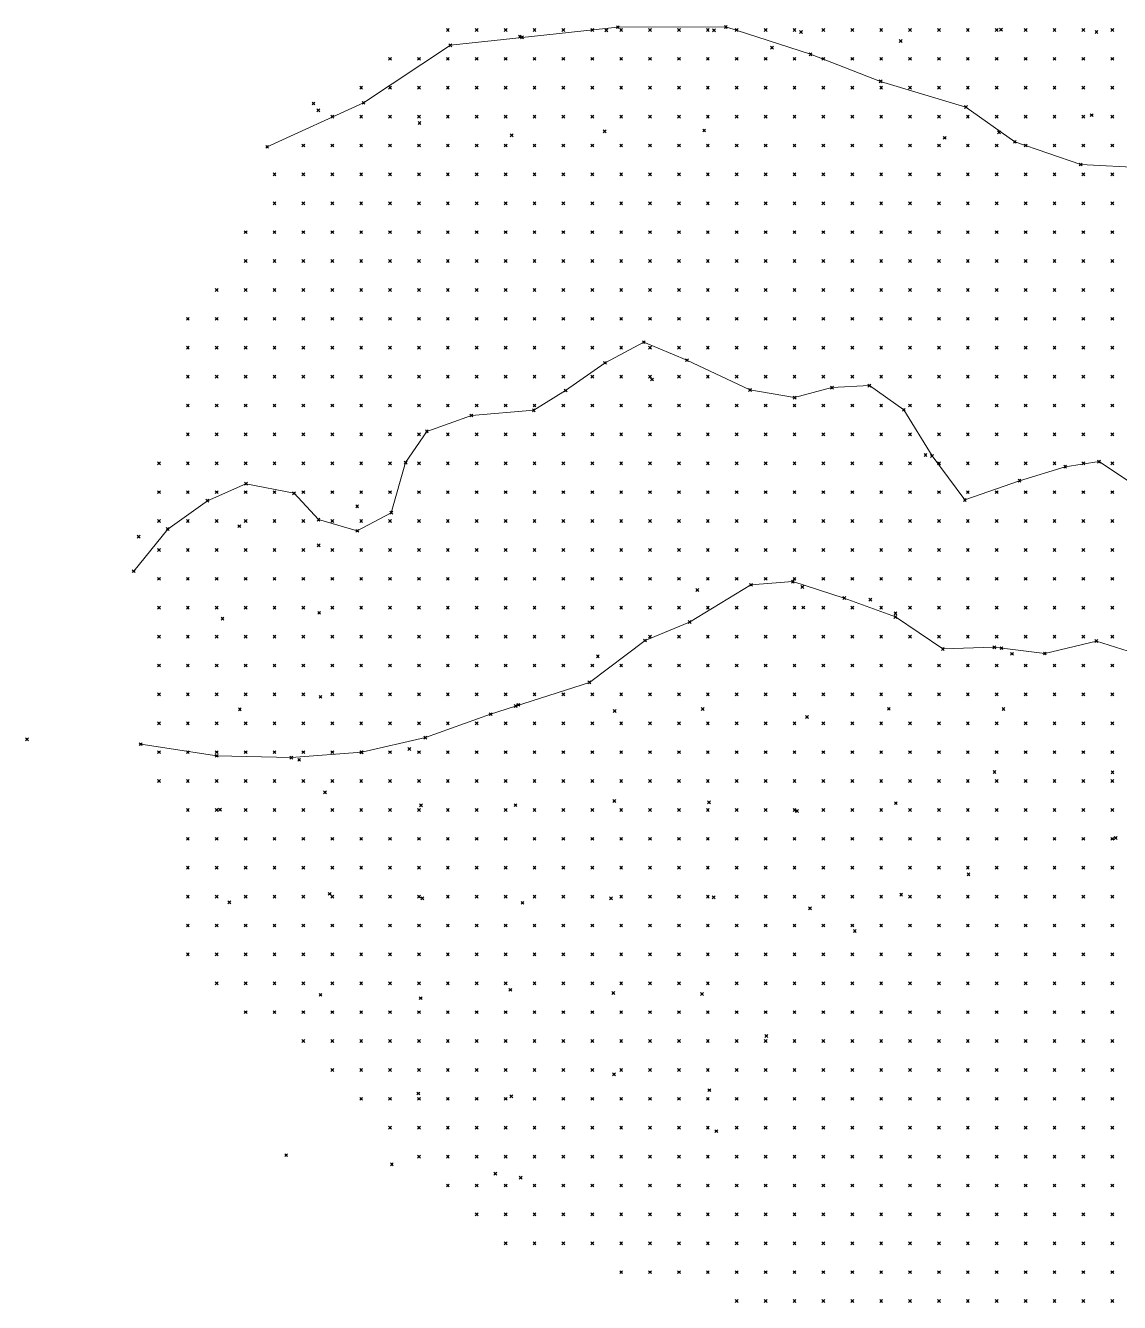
# Model space of a CAD drawing. Header units: metres. Extents: x 441556 to 446409, y 432338 to 461058.
# Drawn here: x 444771.5 to 444885.1, y 440498.5 to 440631.1 of the extents above; entities that cross this region are included whole.
import ezdxf

# ---------------------------------------------------------------- set-up
doc = ezdxf.new("R2010")
doc.units = ezdxf.units.M
doc.header["$MEASUREMENT"] = 0
doc.header["$PDMODE"] = 35
doc.header["$PDSIZE"] = 0.15
for name, color, linetype, lineweight in [('DTM-BRE-RevN_GRP_TALUZ JOS', 2, 'Continuous', 0), ('DTM-BRE-RevN_GRP_TALUZ SUS', 2, 'Continuous', 0), ('DTM-NOK-RevN_LIDAR_co_lidar', 91, 'Continuous', 0), ('DTM-NOK-RevN_RTK', 32, 'Continuous', 0)]:
    doc.layers.add(name, color=color, linetype=linetype, lineweight=lineweight)

msp = doc.modelspace()

# ---------------------------------------------------------------- linework, layer by layer
at = {"layer": 'DTM-BRE-RevN_GRP_TALUZ JOS'}
for p, q in [((444831.702, 440596.069, 365.152), (444835.728, 440598.22, 365.736)), ((444835.728, 440598.22, 365.736), (444840.202, 440596.348, 366.403)), ((444827.61, 440593.198, 364.601), (444831.702, 440596.069, 365.152)), ((444840.202, 440596.348, 366.403), (444846.749, 440593.263, 367.03)), ((444824.305, 440591.153, 364.086), (444827.61, 440593.198, 364.601)), ((444846.749, 440593.263, 367.03), (444851.381, 440592.468, 367.501)), ((444851.381, 440592.468, 367.501), (444855.257, 440593.5, 367.719)), ((444855.257, 440593.5, 367.719), (444859.145, 440593.714, 368.115)), ((444859.145, 440593.714, 368.115), (444862.726, 440591.196, 369.131)), ((444813.2, 440588.955, 363.52), (444817.83, 440590.608, 363.915)), ((444817.83, 440590.608, 363.915), (444824.305, 440591.153, 364.086)), ((444862.726, 440591.196, 369.131), (444865.654, 440586.406, 369.89)), ((444810.997, 440585.712, 363.731), (444813.2, 440588.955, 363.52)), ((444809.504, 440580.514, 363.176), (444810.997, 440585.712, 363.731)), ((444865.654, 440586.406, 369.89), (444869.063, 440581.834, 371.169)), ((444874.738, 440583.838, 371.028), (444879.481, 440585.292, 371.599)), ((444879.481, 440585.292, 371.599), (444882.999, 440585.816, 372.5)), ((444882.999, 440585.816, 372.5), (444886.451, 440583.495, 374.038)), ((444790.416, 440581.757, 360.695), (444794.42, 440583.519, 360.92)), ((444794.42, 440583.519, 360.92), (444799.408, 440582.533, 361.512)), ((444869.063, 440581.834, 371.169), (444874.738, 440583.838, 371.028)), ((444786.291, 440578.817, 360.36), (444790.416, 440581.757, 360.695)), ((444799.408, 440582.533, 361.512), (444801.953, 440579.793, 361.898)), ((444805.978, 440578.63, 362.271), (444809.504, 440580.514, 363.176)), ((444782.767, 440574.441, 359.888), (444786.291, 440578.817, 360.36)), ((444801.953, 440579.793, 361.898), (444805.978, 440578.63, 362.271))]:
    msp.add_line(p, q, dxfattribs=at)
at = {"layer": 'DTM-BRE-RevN_GRP_TALUZ SUS'}
for p, q in [((444823.089, 440629.864, 382.979), (444833.033, 440630.927, 384.072)), ((444833.033, 440630.927, 384.072), (444844.245, 440630.943, 385.468)), ((444844.245, 440630.943, 385.468), (444853.039, 440628.11, 386.569)), ((444806.627, 440623.073, 381.734), (444815.649, 440629.044, 382.188)), ((444815.649, 440629.044, 382.188), (444823.089, 440629.864, 382.979)), ((444853.039, 440628.11, 386.569), (444860.317, 440625.299, 387.635)), ((444860.317, 440625.299, 387.635), (444869.176, 440622.629, 389.811)), ((444796.621, 440618.502, 380.907), (444806.627, 440623.073, 381.734)), ((444869.176, 440622.629, 389.811), (444874.251, 440619.023, 392.043)), ((444874.251, 440619.023, 392.043), (444881.085, 440616.66, 394.931)), ((444881.085, 440616.66, 394.931), (444887.72, 440616.318, 398.151)), ((444846.851, 440573.022, 381.842), (444851.195, 440573.358, 382.276)), ((444851.195, 440573.358, 382.276), (444856.541, 440571.646, 383.48)), ((444840.484, 440569.159, 380.81), (444846.851, 440573.022, 381.842)), ((444856.541, 440571.646, 383.48), (444861.852, 440569.694, 384.214)), ((444861.852, 440569.694, 384.214), (444866.779, 440566.369, 385.302)), ((444835.854, 440567.243, 380.097), (444840.484, 440569.159, 380.81)), ((444830.081, 440562.897, 379.747), (444835.854, 440567.243, 380.097)), ((444877.36, 440565.898, 386.852), (444882.713, 440567.19, 387.686)), ((444882.713, 440567.19, 387.686), (444887.985, 440565.509, 388.924)), ((444866.779, 440566.369, 385.302), (444872.115, 440566.542, 385.833)), ((444872.115, 440566.542, 385.833), (444877.36, 440565.898, 386.852)), ((444819.824, 440559.592, 377.897), (444830.081, 440562.897, 379.747)), ((444813.055, 440557.164, 376.006), (444819.824, 440559.592, 377.897)), ((444783.49, 440556.482, 371.062), (444791.38, 440555.269, 372.188)), ((444806.439, 440555.64, 375.112), (444813.055, 440557.164, 376.006)), ((444791.38, 440555.269, 372.188), (444799.141, 440555.09, 374.074)), ((444799.141, 440555.09, 374.074), (444806.439, 440555.64, 375.112))]:
    msp.add_line(p, q, dxfattribs=at)
at = {"layer": 'DTM-NOK-RevN_LIDAR_co_lidar'}
for p in [(444815.384, 440630.637, 382.146), (444818.383, 440630.637, 382.448), (444821.383, 440630.637, 382.713), (444824.382, 440630.637, 382.969), (444827.381, 440630.637, 383.254), (444830.381, 440630.637, 383.531), (444833.38, 440630.637, 383.844), (444836.379, 440630.637, 384.119), (444839.379, 440630.637, 384.444), (444842.378, 440630.637, 384.842), (444845.377, 440630.637, 385.312), (444848.377, 440630.637, 385.822), (444851.376, 440630.637, 386.338), (444854.375, 440630.637, 386.8), (444857.375, 440630.637, 387.219), (444860.374, 440630.637, 387.678), (444863.373, 440630.637, 388.156), (444866.373, 440630.637, 388.692), (444869.372, 440630.637, 389.287), (444872.371, 440630.637, 390.092), (444875.371, 440630.637, 391.049), (444878.37, 440630.637, 392.222), (444881.369, 440630.637, 393.38), (444884.369, 440630.637, 394.692), (444849.034, 440628.796, 385.857), (444809.385, 440627.638, 381.633), (444812.384, 440627.638, 381.885), (444815.384, 440627.638, 382.182), (444818.383, 440627.638, 382.261), (444821.383, 440627.638, 382.301), (444824.382, 440627.638, 382.417), (444827.381, 440627.638, 382.587), (444830.381, 440627.638, 382.647), (444833.38, 440627.638, 382.83), (444836.379, 440627.638, 382.933), (444839.379, 440627.638, 383.216), (444842.378, 440627.638, 383.641), (444845.377, 440627.638, 384.374), (444848.377, 440627.638, 385.144), (444851.376, 440627.638, 385.902), (444854.375, 440627.638, 386.642), (444857.375, 440627.638, 387.157), (444860.374, 440627.638, 387.605), (444863.373, 440627.638, 388.117), (444866.373, 440627.638, 388.774), (444869.372, 440627.638, 389.528), (444872.371, 440627.638, 390.435), (444875.371, 440627.638, 391.595), (444878.37, 440627.638, 392.816), (444881.369, 440627.638, 393.964), (444884.369, 440627.638, 395.275), (444806.386, 440624.639, 381.503), (444809.385, 440624.639, 381.774), (444812.384, 440624.639, 381.809), (444815.384, 440624.639, 381.476), (444818.383, 440624.639, 381.129), (444821.383, 440624.639, 380.902), (444824.382, 440624.639, 380.76), (444827.381, 440624.639, 380.948), (444830.381, 440624.639, 381.055), (444833.38, 440624.639, 381.007), (444836.379, 440624.639, 381.25), (444839.379, 440624.639, 381.606), (444842.378, 440624.639, 382.035), (444845.377, 440624.639, 382.744), (444848.377, 440624.639, 383.615), (444851.376, 440624.639, 384.691), (444854.375, 440624.639, 385.922), (444857.375, 440624.639, 386.913), (444860.374, 440624.639, 387.618), (444863.373, 440624.639, 388.275), (444866.373, 440624.639, 389.009), (444869.372, 440624.639, 389.908), (444872.371, 440624.639, 390.891), (444875.371, 440624.639, 391.982), (444878.37, 440624.639, 393.301), (444881.369, 440624.639, 394.55), (444884.369, 440624.639, 395.94), (444801.432, 440622.998, 381.002), (444803.386, 440621.639, 381.157), (444806.386, 440621.639, 381.248), (444809.385, 440621.639, 381.248), (444812.384, 440621.639, 380.728), (444815.384, 440621.639, 380.128), (444818.383, 440621.639, 379.607), (444821.383, 440621.639, 379.121), (444824.382, 440621.639, 378.964), (444827.381, 440621.639, 378.915), (444830.381, 440621.639, 378.862), (444833.38, 440621.639, 379.097), (444836.379, 440621.639, 379.396), (444839.379, 440621.639, 379.692), (444842.378, 440621.639, 380.044), (444845.377, 440621.639, 380.756), (444848.377, 440621.639, 381.668), (444851.376, 440621.639, 382.876), (444854.375, 440621.639, 384.551), (444857.375, 440621.639, 386.157), (444860.374, 440621.639, 387.266), (444863.373, 440621.639, 388.156), (444866.373, 440621.639, 389.104), (444869.372, 440621.639, 390.068), (444872.371, 440621.639, 391.124), (444875.371, 440621.639, 392.35), (444878.37, 440621.639, 393.667), (444881.369, 440621.639, 395.001), (444884.369, 440621.639, 396.539), (444800.387, 440618.64, 380.898), (444803.386, 440618.64, 380.661), (444806.386, 440618.64, 380.382), (444809.385, 440618.64, 379.959), (444812.384, 440618.64, 379.274), (444815.384, 440618.64, 378.452), (444818.383, 440618.64, 377.844), (444821.383, 440618.64, 377.414), (444824.382, 440618.64, 377.073), (444827.381, 440618.64, 376.948), (444830.381, 440618.64, 377.008), (444833.38, 440618.64, 377.176), (444836.379, 440618.64, 377.531), (444839.379, 440618.64, 377.913), (444842.378, 440618.64, 378.324), (444845.377, 440618.64, 378.981), (444848.377, 440618.64, 379.99), (444851.376, 440618.64, 381.466), (444854.375, 440618.64, 383.286), (444857.375, 440618.64, 384.927), (444860.374, 440618.64, 386.271), (444863.373, 440618.64, 387.632), (444866.373, 440618.64, 388.909), (444866.976, 440619.433, 389.287), (444869.372, 440618.64, 390.172), (444872.371, 440618.64, 391.326), (444875.371, 440618.64, 392.586), (444878.37, 440618.64, 393.937), (444881.369, 440618.64, 395.323), (444884.369, 440618.64, 396.853), (444797.388, 440615.641, 380.821), (444800.387, 440615.641, 380.664), (444803.386, 440615.641, 380.147), (444806.386, 440615.641, 379.444), (444809.385, 440615.641, 378.535), (444812.384, 440615.641, 377.679), (444815.384, 440615.641, 376.949), (444818.383, 440615.641, 376.206), (444821.383, 440615.641, 375.774), (444824.382, 440615.641, 375.416), (444827.381, 440615.641, 375.346), (444830.381, 440615.641, 375.408), (444833.38, 440615.641, 375.607), (444836.379, 440615.641, 375.961), (444839.379, 440615.641, 376.368), (444842.378, 440615.641, 376.862), (444845.377, 440615.641, 377.516), (444848.377, 440615.641, 378.552), (444851.376, 440615.641, 380.112), (444854.375, 440615.641, 381.833), (444857.375, 440615.641, 383.295), (444860.374, 440615.641, 384.744), (444863.373, 440615.641, 386.501), (444866.373, 440615.641, 388.217), (444869.372, 440615.641, 389.858), (444872.371, 440615.641, 391.288), (444875.371, 440615.641, 392.598), (444878.37, 440615.641, 393.925), (444881.369, 440615.641, 395.386), (444884.369, 440615.641, 396.761), (444797.388, 440612.641, 380.518), (444800.387, 440612.641, 380.062), (444803.386, 440612.641, 379.244), (444806.386, 440612.641, 378.222), (444809.385, 440612.641, 377.234), (444812.384, 440612.641, 376.321), (444815.384, 440612.641, 375.549), (444818.383, 440612.641, 374.769), (444821.383, 440612.641, 374.193), (444824.382, 440612.641, 373.88), (444827.381, 440612.641, 373.688), (444830.381, 440612.641, 373.725), (444833.38, 440612.641, 373.997), (444836.379, 440612.641, 374.407), (444839.379, 440612.641, 374.897), (444842.378, 440612.641, 375.434), (444845.377, 440612.641, 376.109), (444848.377, 440612.641, 377.26), (444851.376, 440612.641, 378.834), (444854.375, 440612.641, 380.289), (444857.375, 440612.641, 381.631), (444860.374, 440612.641, 383.334), (444863.373, 440612.641, 385.346), (444866.373, 440612.641, 387.393), (444869.372, 440612.641, 389.102), (444872.371, 440612.641, 390.719), (444875.371, 440612.641, 392.181), (444878.37, 440612.641, 393.549), (444881.369, 440612.641, 394.82), (444884.369, 440612.641, 396.084), (444794.388, 440609.642, 379.633), (444797.388, 440609.642, 379.29), (444800.387, 440609.642, 378.654), (444803.386, 440609.642, 377.666), (444806.386, 440609.642, 376.676), (444809.385, 440609.642, 375.635), (444812.384, 440609.642, 374.749), (444815.384, 440609.642, 373.971), (444818.383, 440609.642, 373.217), (444821.383, 440609.642, 372.718), (444824.382, 440609.642, 372.299), (444827.381, 440609.642, 372.189), (444830.381, 440609.642, 372.164), (444833.38, 440609.642, 372.366), (444836.379, 440609.642, 372.863), (444839.379, 440609.642, 373.429), (444842.378, 440609.642, 374.07), (444845.377, 440609.642, 374.731), (444848.377, 440609.642, 375.708), (444851.376, 440609.642, 377.063), (444854.375, 440609.642, 378.356), (444857.375, 440609.642, 379.774), (444860.374, 440609.642, 381.797), (444863.373, 440609.642, 384.088), (444866.373, 440609.642, 386.376), (444869.372, 440609.642, 388.237), (444872.371, 440609.642, 389.766), (444875.371, 440609.642, 391.034), (444878.37, 440609.642, 392.402), (444881.369, 440609.642, 393.681), (444884.369, 440609.642, 395.001), (444794.388, 440606.643, 378.226), (444797.388, 440606.643, 377.592), (444800.387, 440606.643, 376.806), (444803.386, 440606.643, 375.869), (444806.386, 440606.643, 374.88), (444809.385, 440606.643, 373.975), (444812.384, 440606.643, 373.067), (444815.384, 440606.643, 372.371), (444818.383, 440606.643, 371.686), (444821.383, 440606.643, 371.331), (444824.382, 440606.643, 370.913), (444827.381, 440606.643, 370.776), (444830.381, 440606.643, 370.809), (444833.38, 440606.643, 371.291), (444836.379, 440606.643, 371.738), (444839.379, 440606.643, 372.202), (444842.378, 440606.643, 372.665), (444845.377, 440606.643, 373.208), (444848.377, 440606.643, 374.009), (444851.376, 440606.643, 375.086), (444854.375, 440606.643, 376.237), (444857.375, 440606.643, 377.707), (444860.374, 440606.643, 379.921), (444863.373, 440606.643, 382.573), (444866.373, 440606.643, 385.139), (444869.372, 440606.643, 386.697), (444872.371, 440606.643, 388.187), (444875.371, 440606.643, 389.445), (444878.37, 440606.643, 390.7), (444881.369, 440606.643, 392.187), (444884.369, 440606.643, 393.459), (444791.389, 440603.643, 377.007), (444794.388, 440603.643, 376.47), (444797.388, 440603.643, 375.722), (444800.387, 440603.643, 374.93), (444803.386, 440603.643, 374.045), (444806.386, 440603.643, 373.152), (444809.385, 440603.643, 372.367), (444812.384, 440603.643, 371.673), (444815.384, 440603.643, 370.895), (444818.383, 440603.643, 370.347), (444821.383, 440603.643, 369.688), (444824.382, 440603.643, 369.416), (444827.381, 440603.643, 369.439), (444830.381, 440603.643, 369.669), (444833.38, 440603.643, 369.828), (444836.379, 440603.643, 370.032), (444839.379, 440603.643, 370.728), (444842.378, 440603.643, 371.309), (444845.377, 440603.643, 371.664), (444848.377, 440603.643, 372.245), (444851.376, 440603.643, 373.15), (444854.375, 440603.643, 374.228), (444857.375, 440603.643, 375.598), (444860.374, 440603.643, 377.584), (444863.373, 440603.643, 380.315), (444866.373, 440603.643, 383.107), (444869.372, 440603.643, 384.742), (444872.371, 440603.643, 386.266), (444875.371, 440603.643, 387.658), (444878.37, 440603.643, 388.998), (444881.369, 440603.643, 390.406), (444884.369, 440603.643, 391.643), (444788.39, 440600.644, 375.587), (444791.389, 440600.644, 375.045), (444794.388, 440600.644, 374.482), (444797.388, 440600.644, 373.812), (444800.387, 440600.644, 373.037), (444803.386, 440600.644, 372.237), (444806.386, 440600.644, 371.327), (444809.385, 440600.644, 370.644), (444812.384, 440600.644, 369.916), (444815.384, 440600.644, 368.712), (444818.383, 440600.644, 368.033), (444821.383, 440600.644, 367.619), (444824.382, 440600.644, 367.791), (444827.381, 440600.644, 368.15), (444830.381, 440600.644, 368.26), (444833.38, 440600.644, 367.79), (444836.379, 440600.644, 367.49), (444839.379, 440600.644, 368.202), (444842.378, 440600.644, 369.267), (444845.377, 440600.644, 369.858), (444848.377, 440600.644, 370.41), (444851.376, 440600.644, 371.287), (444854.375, 440600.644, 372.252), (444857.375, 440600.644, 373.362), (444860.374, 440600.644, 375.266), (444863.373, 440600.644, 378.269), (444866.373, 440600.644, 381.086), (444869.372, 440600.644, 382.825), (444872.371, 440600.644, 384.376), (444875.371, 440600.644, 385.915), (444878.37, 440600.644, 387.258), (444881.369, 440600.644, 388.497), (444884.369, 440600.644, 389.689), (444788.39, 440597.644, 373.371), (444791.389, 440597.644, 372.839), (444794.388, 440597.644, 372.359), (444797.388, 440597.644, 371.867), (444800.387, 440597.644, 371.087), (444803.386, 440597.644, 370.377), (444806.386, 440597.644, 369.626), (444809.385, 440597.644, 369.062), (444812.384, 440597.644, 368.153), (444815.384, 440597.644, 366.576), (444818.383, 440597.644, 366.126), (444821.383, 440597.644, 366.275), (444824.382, 440597.644, 366.532), (444827.381, 440597.644, 366.637), (444830.381, 440597.644, 366.331), (444833.38, 440597.644, 366.164), (444836.379, 440597.644, 366.322), (444839.379, 440597.644, 366.794), (444842.378, 440597.644, 367.399), (444845.377, 440597.644, 368.062), (444848.377, 440597.644, 368.831), (444851.376, 440597.644, 369.547), (444854.375, 440597.644, 370.23), (444857.375, 440597.644, 371.09), (444860.374, 440597.644, 372.492), (444863.373, 440597.644, 375.245), (444866.373, 440597.644, 378.754), (444869.372, 440597.644, 380.801), (444872.371, 440597.644, 382.762), (444875.371, 440597.644, 384.346), (444878.37, 440597.644, 385.612), (444881.369, 440597.644, 386.708), (444884.369, 440597.644, 387.765), (444788.39, 440594.645, 370.927), (444791.389, 440594.645, 370.158), (444794.388, 440594.645, 369.818), (444797.388, 440594.645, 369.795), (444800.387, 440594.645, 369.18), (444803.386, 440594.645, 368.561), (444806.386, 440594.645, 368.115), (444809.385, 440594.645, 367.779), (444812.384, 440594.645, 366.468), (444815.384, 440594.645, 365.244), (444818.383, 440594.645, 365.187), (444821.383, 440594.645, 365.439), (444824.382, 440594.645, 365.437), (444827.381, 440594.645, 365.358), (444830.381, 440594.645, 365.617), (444833.38, 440594.645, 366.198), (444836.379, 440594.645, 367.103), (444836.589, 440594.345, 367.058), (444839.379, 440594.645, 367.543), (444842.378, 440594.645, 367.499), (444845.377, 440594.645, 367.439), (444848.377, 440594.645, 367.768), (444851.376, 440594.645, 368.208), (444854.375, 440594.645, 368.555), (444857.375, 440594.645, 369.047), (444860.374, 440594.645, 369.88), (444863.373, 440594.645, 371.807), (444866.373, 440594.645, 375.298), (444869.372, 440594.645, 378.68), (444872.371, 440594.645, 381.075), (444875.371, 440594.645, 382.742), (444878.37, 440594.645, 383.733), (444881.369, 440594.645, 384.499), (444884.369, 440594.645, 385.592), (444788.39, 440591.646, 368.231), (444791.389, 440591.646, 367.467), (444794.388, 440591.646, 367.302), (444797.388, 440591.646, 367.566), (444800.387, 440591.646, 367.479), (444803.386, 440591.646, 366.914), (444806.386, 440591.646, 366.65), (444809.385, 440591.646, 366.36), (444812.384, 440591.646, 364.914), (444815.384, 440591.646, 364.305), (444818.383, 440591.646, 364.44), (444821.383, 440591.646, 364.718), (444824.382, 440591.646, 364.943), (444827.381, 440591.646, 365.692), (444830.381, 440591.646, 366.794), (444833.38, 440591.646, 367.878), (444836.379, 440591.646, 368.988), (444839.379, 440591.646, 369.689), (444842.378, 440591.646, 369.526), (444845.377, 440591.646, 368.657), (444848.377, 440591.646, 368.225), (444851.376, 440591.646, 368.583), (444854.375, 440591.646, 369.128), (444857.375, 440591.646, 369.517), (444860.374, 440591.646, 369.65), (444863.373, 440591.646, 370.044), (444866.373, 440591.646, 372.197), (444869.372, 440591.646, 376.098), (444872.371, 440591.646, 379.028), (444875.371, 440591.646, 380.927), (444878.37, 440591.646, 381.307), (444881.369, 440591.646, 381.037), (444884.369, 440591.646, 382.062), (444788.39, 440588.646, 365.634), (444791.389, 440588.646, 365.024), (444794.388, 440588.646, 364.938), (444797.388, 440588.646, 365.239), (444800.387, 440588.646, 365.553), (444803.386, 440588.646, 365.43), (444806.386, 440588.646, 365.304), (444809.385, 440588.646, 364.587), (444812.384, 440588.646, 363.89), (444815.384, 440588.646, 364.012), (444818.383, 440588.646, 364.482), (444821.383, 440588.646, 365.11), (444824.382, 440588.646, 365.704), (444827.381, 440588.646, 367.244), (444830.381, 440588.646, 368.895), (444833.38, 440588.646, 370.18), (444836.379, 440588.646, 371.308), (444839.379, 440588.646, 372.174), (444842.378, 440588.646, 372.179), (444845.377, 440588.646, 371.199), (444848.377, 440588.646, 370.568), (444851.376, 440588.646, 370.803), (444854.375, 440588.646, 371.387), (444857.375, 440588.646, 371.745), (444860.374, 440588.646, 371.179), (444863.373, 440588.646, 370.19), (444866.373, 440588.646, 370.737), (444869.372, 440588.646, 373.632), (444872.371, 440588.646, 376.315), (444875.371, 440588.646, 377.698), (444878.37, 440588.646, 377.735), (444881.369, 440588.646, 376.738), (444884.369, 440588.646, 377.358), (444864.98, 440586.505, 370.009), (444785.39, 440585.647, 364.442), (444788.39, 440585.647, 363.459), (444791.389, 440585.647, 362.785), (444794.388, 440585.647, 362.626), (444797.388, 440585.647, 362.906), (444800.387, 440585.647, 363.445), (444803.386, 440585.647, 363.979), (444806.386, 440585.647, 364.069), (444809.385, 440585.647, 363.5), (444812.384, 440585.647, 363.719), (444815.384, 440585.647, 364.475), (444818.383, 440585.647, 365.526), (444821.383, 440585.647, 366.375), (444824.382, 440585.647, 367.209), (444827.381, 440585.647, 368.45), (444830.381, 440585.647, 370.416), (444833.38, 440585.647, 372.167), (444836.379, 440585.647, 373.509), (444839.379, 440585.647, 374.401), (444842.378, 440585.647, 374.57), (444845.377, 440585.647, 373.809), (444848.377, 440585.647, 373.232), (444851.376, 440585.647, 373.304), (444854.375, 440585.647, 373.642), (444857.375, 440585.647, 373.941), (444860.374, 440585.647, 373.284), (444863.373, 440585.647, 371.489), (444866.373, 440585.647, 370.599), (444869.372, 440585.647, 371.721), (444872.371, 440585.647, 373.068), (444875.371, 440585.647, 373.622), (444878.37, 440585.647, 373.871), (444881.369, 440585.647, 373.804), (444884.369, 440585.647, 374.161), (444785.39, 440582.648, 362.564), (444788.39, 440582.648, 361.754), (444791.389, 440582.648, 361.475), (444794.388, 440582.648, 361.653), (444797.388, 440582.648, 361.892), (444800.387, 440582.648, 362.186), (444803.386, 440582.648, 362.68), (444806.386, 440582.648, 363.01), (444809.385, 440582.648, 363.29), (444812.384, 440582.648, 364.137), (444815.384, 440582.648, 365.358), (444818.383, 440582.648, 366.654), (444821.383, 440582.648, 367.446), (444824.382, 440582.648, 368.557), (444827.381, 440582.648, 369.39), (444830.381, 440582.648, 371.124), (444833.38, 440582.648, 373.354), (444836.379, 440582.648, 375.02), (444839.379, 440582.648, 376.19), (444842.378, 440582.648, 376.616), (444845.377, 440582.648, 376.106), (444848.377, 440582.648, 375.535), (444851.376, 440582.648, 375.586), (444854.375, 440582.648, 375.862), (444857.375, 440582.648, 376.077), (444860.374, 440582.648, 375.572), (444863.373, 440582.648, 373.473), (444866.373, 440582.648, 371.728), (444869.372, 440582.648, 371.414), (444872.371, 440582.648, 372.079), (444875.371, 440582.648, 372.792), (444878.37, 440582.648, 373.743), (444881.369, 440582.648, 374.924), (444884.369, 440582.648, 375.326), (444805.97, 440581.169, 362.627), (444785.39, 440579.648, 361.177), (444788.39, 440579.648, 361.092), (444791.389, 440579.648, 361.852), (444794.388, 440579.648, 362.603), (444797.388, 440579.648, 362.835), (444800.387, 440579.648, 362.527), (444803.386, 440579.648, 362.314), (444806.386, 440579.648, 362.635), (444809.385, 440579.648, 363.377), (444812.384, 440579.648, 365.015), (444815.384, 440579.648, 366.525), (444818.383, 440579.648, 367.506), (444821.383, 440579.648, 368.353), (444824.382, 440579.648, 369.593), (444827.381, 440579.648, 370.718), (444830.381, 440579.648, 372.16), (444833.38, 440579.648, 374.166), (444836.379, 440579.648, 375.993), (444839.379, 440579.648, 377.544), (444842.378, 440579.648, 378.39), (444845.377, 440579.648, 378.382), (444848.377, 440579.648, 378.16), (444851.376, 440579.648, 378.196), (444854.375, 440579.648, 378.279), (444857.375, 440579.648, 378.252), (444860.374, 440579.648, 377.638), (444863.373, 440579.648, 375.865), (444866.373, 440579.648, 374.27), (444869.372, 440579.648, 373.734), (444872.371, 440579.648, 374.694), (444875.371, 440579.648, 375.883), (444878.37, 440579.648, 377.322), (444881.369, 440579.648, 378.896), (444884.369, 440579.648, 379.546), (444783.274, 440578.024, 360.976), (444785.39, 440576.649, 360.741), (444788.39, 440576.649, 361.705), (444791.389, 440576.649, 362.945), (444794.388, 440576.649, 363.602), (444797.388, 440576.649, 363.869), (444800.387, 440576.649, 363.832), (444803.386, 440576.649, 363.544), (444806.386, 440576.649, 363.684), (444809.385, 440576.649, 364.506), (444812.384, 440576.649, 366.361), (444815.384, 440576.649, 367.565), (444818.383, 440576.649, 368.223), (444821.383, 440576.649, 369.252), (444824.382, 440576.649, 370.627), (444827.381, 440576.649, 372.056), (444830.381, 440576.649, 373.702), (444833.38, 440576.649, 375.446), (444836.379, 440576.649, 377.121), (444839.379, 440576.649, 378.641), (444842.378, 440576.649, 379.742), (444845.377, 440576.649, 380.251), (444848.377, 440576.649, 380.504), (444851.376, 440576.649, 380.565), (444854.375, 440576.649, 380.498), (444857.375, 440576.649, 380.455), (444860.374, 440576.649, 379.851), (444863.373, 440576.649, 378.427), (444866.373, 440576.649, 377.27), (444869.372, 440576.649, 377.012), (444872.371, 440576.649, 377.784), (444875.371, 440576.649, 378.715), (444878.37, 440576.649, 379.81), (444881.369, 440576.649, 381.9), (444884.369, 440576.649, 383.05), (444785.39, 440573.65, 361.227), (444788.39, 440573.65, 362.55), (444791.389, 440573.65, 363.389), (444794.388, 440573.65, 363.846), (444797.388, 440573.65, 364.264), (444800.387, 440573.65, 364.766), (444803.386, 440573.65, 365.339), (444806.386, 440573.65, 365.748), (444809.385, 440573.65, 366.393), (444812.384, 440573.65, 367.426), (444815.384, 440573.65, 368.352), (444818.383, 440573.65, 369.096), (444821.383, 440573.65, 370.368), (444824.382, 440573.65, 371.916), (444827.381, 440573.65, 373.522), (444830.381, 440573.65, 375.178), (444833.38, 440573.65, 376.982), (444836.379, 440573.65, 378.439), (444839.379, 440573.65, 379.668), (444842.378, 440573.65, 380.675), (444845.377, 440573.65, 381.38), (444848.377, 440573.65, 381.794), (444851.376, 440573.65, 382.002), (444854.375, 440573.65, 382.18), (444857.375, 440573.65, 382.358), (444860.374, 440573.65, 381.967), (444863.373, 440573.65, 380.751), (444866.373, 440573.65, 379.895), (444869.372, 440573.65, 379.766), (444872.371, 440573.65, 380.226), (444875.371, 440573.65, 380.773), (444878.37, 440573.65, 381.955), (444881.369, 440573.65, 384.085), (444884.369, 440573.65, 385.397), (444841.28, 440572.479, 380.831), (444785.39, 440570.65, 362.298), (444788.39, 440570.65, 363.356), (444791.389, 440570.65, 363.867), (444794.388, 440570.65, 364.318), (444797.388, 440570.65, 364.836), (444800.387, 440570.65, 365.415), (444803.386, 440570.65, 366.148), (444806.386, 440570.65, 366.82), (444809.385, 440570.65, 367.561), (444812.384, 440570.65, 368.293), (444815.384, 440570.65, 369.247), (444818.383, 440570.65, 370.276), (444821.383, 440570.65, 371.919), (444824.382, 440570.65, 373.429), (444827.381, 440570.65, 375.317), (444830.381, 440570.65, 376.94), (444833.38, 440570.65, 378.439), (444836.379, 440570.65, 379.585), (444839.379, 440570.65, 380.49), (444842.378, 440570.65, 381.234), (444845.377, 440570.65, 381.826), (444848.377, 440570.65, 382.309), (444851.376, 440570.65, 382.742), (444854.375, 440570.65, 383.139), (444857.375, 440570.65, 383.512), (444859.254, 440571.48, 383.791), (444860.374, 440570.65, 383.619), (444863.373, 440570.65, 383.074), (444866.373, 440570.65, 382.43), (444869.372, 440570.65, 382.478), (444872.371, 440570.65, 382.73), (444875.371, 440570.65, 383.147), (444878.37, 440570.65, 384.545), (444881.369, 440570.65, 386.024), (444884.369, 440570.65, 387.03), (444785.39, 440567.651, 363.662), (444788.39, 440567.651, 364.27), (444791.389, 440567.651, 364.656), (444794.388, 440567.651, 365.217), (444797.388, 440567.651, 365.848), (444800.387, 440567.651, 366.455), (444803.386, 440567.651, 367.195), (444806.386, 440567.651, 367.864), (444809.385, 440567.651, 368.66), (444812.384, 440567.651, 369.481), (444815.384, 440567.651, 370.701), (444818.383, 440567.651, 371.868), (444821.383, 440567.651, 373.622), (444824.382, 440567.651, 375.205), (444827.381, 440567.651, 377.058), (444830.381, 440567.651, 378.617), (444833.38, 440567.651, 379.712), (444836.379, 440567.651, 380.397), (444839.379, 440567.651, 380.96), (444842.378, 440567.651, 381.509), (444845.377, 440567.651, 382.079), (444848.377, 440567.651, 382.569), (444851.376, 440567.651, 383.004), (444854.375, 440567.651, 383.423), (444857.375, 440567.651, 383.807), (444860.374, 440567.651, 384.227), (444863.373, 440567.651, 384.547), (444866.373, 440567.651, 384.672), (444869.372, 440567.651, 384.976), (444872.371, 440567.651, 385.124), (444875.371, 440567.651, 385.6), (444878.37, 440567.651, 386.594), (444881.369, 440567.651, 387.375), (444884.369, 440567.651, 387.989), (444873.958, 440565.864, 386.381), (444785.39, 440564.652, 365.054), (444788.39, 440564.652, 365.36), (444791.389, 440564.652, 365.846), (444794.388, 440564.652, 366.54), (444797.388, 440564.652, 367.226), (444800.387, 440564.652, 367.865), (444803.386, 440564.652, 368.707), (444806.386, 440564.652, 369.405), (444809.385, 440564.652, 370.202), (444812.384, 440564.652, 371.222), (444815.384, 440564.652, 372.478), (444818.383, 440564.652, 373.826), (444821.383, 440564.652, 375.382), (444824.382, 440564.652, 377.04), (444827.381, 440564.652, 378.712), (444830.381, 440564.652, 379.664), (444833.38, 440564.652, 380.2), (444836.379, 440564.652, 380.748), (444839.379, 440564.652, 381.3), (444842.378, 440564.652, 381.806), (444845.377, 440564.652, 382.336), (444848.377, 440564.652, 382.902), (444851.376, 440564.652, 383.388), (444854.375, 440564.652, 383.782), (444857.375, 440564.652, 384.214), (444860.374, 440564.652, 384.713), (444863.373, 440564.652, 385.201), (444866.373, 440564.652, 385.676), (444869.372, 440564.652, 386.109), (444872.371, 440564.652, 386.49), (444875.371, 440564.652, 386.892), (444878.37, 440564.652, 387.403), (444881.369, 440564.652, 388.051), (444884.369, 440564.652, 388.595), (444785.39, 440561.652, 366.777), (444788.39, 440561.652, 366.999), (444791.389, 440561.652, 367.741), (444794.388, 440561.652, 368.623), (444797.388, 440561.652, 369.188), (444800.387, 440561.652, 369.689), (444803.386, 440561.652, 370.264), (444806.386, 440561.652, 371.166), (444809.385, 440561.652, 372.102), (444812.384, 440561.652, 373.329), (444815.384, 440561.652, 374.351), (444818.383, 440561.652, 375.436), (444821.383, 440561.652, 377.285), (444824.382, 440561.652, 378.702), (444827.381, 440561.652, 379.561), (444830.381, 440561.652, 380.134), (444833.38, 440561.652, 380.609), (444836.379, 440561.652, 381.102), (444839.379, 440561.652, 381.705), (444842.378, 440561.652, 382.317), (444845.377, 440561.652, 382.972), (444848.377, 440561.652, 383.584), (444851.376, 440561.652, 384.042), (444854.375, 440561.652, 384.486), (444857.375, 440561.652, 385.089), (444860.374, 440561.652, 385.699), (444863.373, 440561.652, 386.183), (444866.373, 440561.652, 386.741), (444869.372, 440561.652, 387.058), (444872.371, 440561.652, 387.412), (444875.371, 440561.652, 387.728), (444878.37, 440561.652, 388.034), (444881.369, 440561.652, 388.607), (444884.369, 440561.652, 389.08), (444822.425, 440560.436, 378.655), (444785.39, 440558.653, 369.24), (444788.39, 440558.653, 369.532), (444791.389, 440558.653, 370.183), (444794.388, 440558.653, 370.786), (444797.388, 440558.653, 371.263), (444800.387, 440558.653, 371.795), (444803.386, 440558.653, 372.395), (444806.386, 440558.653, 373.285), (444809.385, 440558.653, 374.213), (444812.384, 440558.653, 375.193), (444815.384, 440558.653, 376.195), (444818.383, 440558.653, 377.407), (444821.383, 440558.653, 378.484), (444824.382, 440558.653, 379.23), (444827.381, 440558.653, 379.949), (444830.381, 440558.653, 380.379), (444833.38, 440558.653, 380.974), (444836.379, 440558.653, 381.658), (444839.379, 440558.653, 382.391), (444842.378, 440558.653, 383.044), (444845.377, 440558.653, 383.686), (444848.377, 440558.653, 384.298), (444851.376, 440558.653, 384.875), (444854.375, 440558.653, 385.482), (444857.375, 440558.653, 386.169), (444860.374, 440558.653, 386.792), (444863.373, 440558.653, 387.137), (444866.373, 440558.653, 387.521), (444869.372, 440558.653, 387.921), (444872.371, 440558.653, 388.394), (444875.371, 440558.653, 388.833), (444878.37, 440558.653, 389.197), (444881.369, 440558.653, 389.635), (444884.369, 440558.653, 390.106), (444771.684, 440556.994, 371.348), (444785.39, 440555.654, 372.119), (444788.39, 440555.654, 372.11), (444791.389, 440555.654, 372.402), (444794.388, 440555.654, 372.889), (444797.388, 440555.654, 373.555), (444799.948, 440554.849, 374.501), (444800.387, 440555.654, 374.164), (444803.386, 440555.654, 374.702), (444806.386, 440555.654, 375.181), (444809.385, 440555.654, 375.716), (444812.384, 440555.654, 376.477), (444815.384, 440555.654, 377.237), (444818.383, 440555.654, 378.127), (444821.383, 440555.654, 378.913), (444824.382, 440555.654, 379.492), (444827.381, 440555.654, 380.03), (444830.381, 440555.654, 380.736), (444833.38, 440555.654, 381.503), (444836.379, 440555.654, 382.343), (444839.379, 440555.654, 383.116), (444842.378, 440555.654, 383.829), (444845.377, 440555.654, 384.446), (444848.377, 440555.654, 385.148), (444851.376, 440555.654, 385.994), (444854.375, 440555.654, 386.773), (444857.375, 440555.654, 387.383), (444860.374, 440555.654, 387.835), (444863.373, 440555.654, 388.151), (444866.373, 440555.654, 388.488), (444869.372, 440555.654, 388.892), (444872.371, 440555.654, 389.292), (444875.371, 440555.654, 389.612), (444878.37, 440555.654, 390.053), (444881.369, 440555.654, 390.489), (444884.369, 440555.654, 390.957), (444785.39, 440552.654, 373.071), (444788.39, 440552.654, 373.23), (444791.389, 440552.654, 373.523), (444794.388, 440552.654, 374.007), (444797.388, 440552.654, 374.512), (444800.387, 440552.654, 375.016), (444803.386, 440552.654, 375.49), (444806.386, 440552.654, 375.949), (444809.385, 440552.654, 376.492), (444812.384, 440552.654, 377.151), (444815.384, 440552.654, 377.793), (444818.383, 440552.654, 378.496), (444821.383, 440552.654, 379.109), (444824.382, 440552.654, 379.746), (444827.381, 440552.654, 380.533), (444830.381, 440552.654, 381.366), (444833.38, 440552.654, 382.208), (444836.379, 440552.654, 383), (444839.379, 440552.654, 383.81), (444842.378, 440552.654, 384.59), (444845.377, 440552.654, 385.41), (444848.377, 440552.654, 386.455), (444851.376, 440552.654, 387.511), (444854.375, 440552.654, 388.257), (444857.375, 440552.654, 388.751), (444860.374, 440552.654, 389.156), (444863.373, 440552.654, 389.512), (444866.373, 440552.654, 389.852), (444869.372, 440552.654, 390.205), (444872.371, 440552.654, 390.542), (444875.371, 440552.654, 390.821), (444878.37, 440552.654, 391.105), (444881.369, 440552.654, 391.345), (444884.369, 440552.654, 391.782), (444788.39, 440549.655, 373.699), (444791.389, 440549.655, 374.075), (444794.388, 440549.655, 374.562), (444797.388, 440549.655, 375.035), (444800.387, 440549.655, 375.492), (444803.386, 440549.655, 375.952), (444806.386, 440549.655, 376.446), (444809.385, 440549.655, 376.969), (444812.384, 440549.655, 377.529), (444815.384, 440549.655, 378.097), (444818.383, 440549.655, 378.737), (444821.383, 440549.655, 379.409), (444824.382, 440549.655, 380.17), (444827.381, 440549.655, 380.972), (444830.381, 440549.655, 381.881), (444833.38, 440549.655, 382.819), (444836.379, 440549.655, 383.674), (444839.379, 440549.655, 384.525), (444842.378, 440549.655, 385.49), (444845.377, 440549.655, 386.566), (444848.377, 440549.655, 387.761), (444851.376, 440549.655, 388.779), (444854.375, 440549.655, 389.472), (444857.375, 440549.655, 390.029), (444860.374, 440549.655, 390.504), (444863.373, 440549.655, 390.927), (444866.373, 440549.655, 391.278), (444869.372, 440549.655, 391.598), (444872.371, 440549.655, 391.885), (444875.371, 440549.655, 392.23), (444878.37, 440549.655, 392.399), (444881.369, 440549.655, 392.682), (444884.369, 440549.655, 393.013), (444788.39, 440546.656, 374.037), (444791.389, 440546.656, 374.445), (444794.388, 440546.656, 374.897), (444797.388, 440546.656, 375.323), (444800.387, 440546.656, 375.751), (444803.386, 440546.656, 376.223), (444806.386, 440546.656, 376.693), (444809.385, 440546.656, 377.225), (444812.384, 440546.656, 377.798), (444815.384, 440546.656, 378.448), (444818.383, 440546.656, 379.132), (444821.383, 440546.656, 379.849), (444824.382, 440546.656, 380.625), (444827.381, 440546.656, 381.479), (444830.381, 440546.656, 382.396), (444833.38, 440546.656, 383.443), (444836.379, 440546.656, 384.367), (444839.379, 440546.656, 385.454), (444842.378, 440546.656, 386.667), (444845.377, 440546.656, 387.982), (444848.377, 440546.656, 389.159), (444851.376, 440546.656, 390.088), (444854.375, 440546.656, 390.811), (444857.375, 440546.656, 391.412), (444860.374, 440546.656, 392.01), (444863.373, 440546.656, 392.484), (444866.373, 440546.656, 392.857), (444869.372, 440546.656, 393.14), (444872.371, 440546.656, 393.396), (444875.371, 440546.656, 393.601), (444878.37, 440546.656, 393.732), (444881.369, 440546.656, 394.007), (444884.369, 440546.656, 394.508), (444788.39, 440543.656, 374.267), (444791.389, 440543.656, 374.671), (444794.388, 440543.656, 375.1), (444797.388, 440543.656, 375.52), (444800.387, 440543.656, 375.95), (444803.386, 440543.656, 376.425), (444806.386, 440543.656, 376.856), (444809.385, 440543.656, 377.407), (444812.384, 440543.656, 378.044), (444815.384, 440543.656, 378.748), (444818.383, 440543.656, 379.468), (444821.383, 440543.656, 380.244), (444824.382, 440543.656, 381.114), (444827.381, 440543.656, 381.995), (444830.381, 440543.656, 383.027), (444833.38, 440543.656, 384.105), (444836.379, 440543.656, 385.192), (444839.379, 440543.656, 386.47), (444842.378, 440543.656, 387.853), (444845.377, 440543.656, 389.098), (444848.377, 440543.656, 390.302), (444851.376, 440543.656, 391.373), (444854.375, 440543.656, 392.162), (444857.375, 440543.656, 392.765), (444860.374, 440543.656, 393.287), (444863.373, 440543.656, 393.823), (444866.373, 440543.656, 394.289), (444869.372, 440543.656, 394.703), (444872.371, 440543.656, 394.938), (444875.371, 440543.656, 395.03), (444878.37, 440543.656, 395.221), (444881.369, 440543.656, 395.542), (444884.369, 440543.656, 395.812), (444788.39, 440540.657, 374.412), (444791.389, 440540.657, 374.796), (444794.388, 440540.657, 375.196), (444797.388, 440540.657, 375.614), (444800.387, 440540.657, 376.037), (444803.386, 440540.657, 376.5), (444806.386, 440540.657, 377.027), (444809.385, 440540.657, 377.612), (444812.384, 440540.657, 378.313), (444815.384, 440540.657, 379.045), (444818.383, 440540.657, 379.812), (444821.383, 440540.657, 380.666), (444824.382, 440540.657, 381.551), (444827.381, 440540.657, 382.454), (444830.381, 440540.657, 383.527), (444833.38, 440540.657, 384.699), (444836.379, 440540.657, 385.997), (444839.379, 440540.657, 387.501), (444842.378, 440540.657, 388.879), (444845.377, 440540.657, 390.048), (444848.377, 440540.657, 391.196), (444851.376, 440540.657, 392.29), (444854.375, 440540.657, 393.226), (444857.375, 440540.657, 393.998), (444860.374, 440540.657, 394.636), (444863.373, 440540.657, 395.19), (444866.373, 440540.657, 395.624), (444869.372, 440540.657, 396.127), (444872.371, 440540.657, 396.343), (444875.371, 440540.657, 396.54), (444878.37, 440540.657, 396.909), (444881.369, 440540.657, 397.046), (444884.369, 440540.657, 397.322), (444788.39, 440537.658, 374.481), (444791.389, 440537.658, 374.853), (444794.388, 440537.658, 375.266), (444797.388, 440537.658, 375.687), (444800.387, 440537.658, 376.126), (444803.386, 440537.658, 376.626), (444806.386, 440537.658, 377.222), (444809.385, 440537.658, 377.864), (444812.384, 440537.658, 378.598), (444815.384, 440537.658, 379.361), (444818.383, 440537.658, 380.132), (444821.383, 440537.658, 381.102), (444824.382, 440537.658, 382.085), (444827.381, 440537.658, 382.96), (444830.381, 440537.658, 384.025), (444833.38, 440537.658, 385.309), (444836.379, 440537.658, 386.859), (444839.379, 440537.658, 388.314), (444842.378, 440537.658, 389.595), (444845.377, 440537.658, 390.866), (444848.377, 440537.658, 392.112), (444851.376, 440537.658, 393.271), (444854.375, 440537.658, 394.345), (444857.375, 440537.658, 395.242), (444860.374, 440537.658, 395.952), (444863.373, 440537.658, 396.565), (444866.373, 440537.658, 396.993), (444869.372, 440537.658, 397.534), (444872.371, 440537.658, 397.892), (444875.371, 440537.658, 398.073), (444878.37, 440537.658, 398.439), (444881.369, 440537.658, 398.766), (444884.369, 440537.658, 399.004), (444788.39, 440534.658, 374.567), (444791.389, 440534.658, 374.954), (444794.388, 440534.658, 375.369), (444797.388, 440534.658, 375.781), (444800.387, 440534.658, 376.246), (444803.386, 440534.658, 376.773), (444806.386, 440534.658, 377.401), (444809.385, 440534.658, 378.075), (444812.384, 440534.658, 378.805), (444815.384, 440534.658, 379.576), (444818.383, 440534.658, 380.493), (444821.383, 440534.658, 381.458), (444824.382, 440534.658, 382.446), (444827.381, 440534.658, 383.406), (444830.381, 440534.658, 384.481), (444833.38, 440534.658, 385.897), (444836.379, 440534.658, 387.564), (444839.379, 440534.658, 389.055), (444842.378, 440534.658, 390.405), (444845.377, 440534.658, 391.78), (444848.377, 440534.658, 393.111), (444851.376, 440534.658, 394.341), (444854.375, 440534.658, 395.505), (444857.375, 440534.658, 396.454), (444860.374, 440534.658, 397.163), (444863.373, 440534.658, 397.86), (444866.373, 440534.658, 398.398), (444869.372, 440534.658, 398.944), (444872.371, 440534.658, 399.335), (444875.371, 440534.658, 399.719), (444878.37, 440534.658, 400.115), (444881.369, 440534.658, 400.574), (444884.369, 440534.658, 400.808), (444791.389, 440531.659, 375.015), (444794.388, 440531.659, 375.432), (444797.388, 440531.659, 375.862), (444800.387, 440531.659, 376.355), (444803.386, 440531.659, 376.938), (444806.386, 440531.659, 377.583), (444809.385, 440531.659, 378.265), (444812.384, 440531.659, 379.027), (444815.384, 440531.659, 379.855), (444818.383, 440531.659, 380.803), (444821.383, 440531.659, 381.804), (444824.382, 440531.659, 382.775), (444827.381, 440531.659, 383.836), (444830.381, 440531.659, 385.051), (444833.38, 440531.659, 386.687), (444836.379, 440531.659, 388.315), (444839.379, 440531.659, 389.831), (444842.378, 440531.659, 391.195), (444845.377, 440531.659, 392.619), (444848.377, 440531.659, 394.057), (444851.376, 440531.659, 395.382), (444854.375, 440531.659, 396.559), (444857.375, 440531.659, 397.505), (444860.374, 440531.659, 398.277), (444863.373, 440531.659, 398.998), (444866.373, 440531.659, 399.635), (444869.372, 440531.659, 400.264), (444872.371, 440531.659, 400.84), (444875.371, 440531.659, 401.507), (444878.37, 440531.659, 402.024), (444881.369, 440531.659, 402.266), (444884.369, 440531.659, 402.189), (444794.388, 440528.66, 375.513), (444797.388, 440528.66, 375.954), (444800.387, 440528.66, 376.465), (444803.386, 440528.66, 377.078), (444806.386, 440528.66, 377.73), (444809.385, 440528.66, 378.426), (444812.384, 440528.66, 379.247), (444815.384, 440528.66, 380.111), (444818.383, 440528.66, 381.054), (444821.383, 440528.66, 382.073), (444824.382, 440528.66, 383.105), (444827.381, 440528.66, 384.269), (444830.381, 440528.66, 385.705), (444833.38, 440528.66, 387.435), (444836.379, 440528.66, 389.001), (444839.379, 440528.66, 390.508), (444842.378, 440528.66, 391.923), (444845.377, 440528.66, 393.431), (444848.377, 440528.66, 394.948), (444851.376, 440528.66, 396.312), (444854.375, 440528.66, 397.527), (444857.375, 440528.66, 398.542), (444860.374, 440528.66, 399.376), (444863.373, 440528.66, 400.151), (444866.373, 440528.66, 400.866), (444869.372, 440528.66, 401.612), (444872.371, 440528.66, 402.355), (444875.371, 440528.66, 403.046), (444878.37, 440528.66, 403.556), (444881.369, 440528.66, 403.708), (444884.369, 440528.66, 403.47), (444800.387, 440525.66, 376.647), (444803.386, 440525.66, 377.268), (444806.386, 440525.66, 377.914), (444809.385, 440525.66, 378.637), (444812.384, 440525.66, 379.481), (444815.384, 440525.66, 380.438), (444818.383, 440525.66, 381.364), (444821.383, 440525.66, 382.397), (444824.382, 440525.66, 383.575), (444827.381, 440525.66, 384.84), (444830.381, 440525.66, 386.498), (444833.38, 440525.66, 388.214), (444836.379, 440525.66, 389.741), (444839.379, 440525.66, 391.228), (444842.378, 440525.66, 392.677), (444845.377, 440525.66, 394.172), (444848.377, 440525.66, 395.701), (444851.376, 440525.66, 397.167), (444854.375, 440525.66, 398.508), (444857.375, 440525.66, 399.62), (444860.374, 440525.66, 400.513), (444863.373, 440525.66, 401.37), (444866.373, 440525.66, 402.181), (444869.372, 440525.66, 402.979), (444872.371, 440525.66, 403.788), (444875.371, 440525.66, 404.367), (444878.37, 440525.66, 404.846), (444881.369, 440525.66, 404.974), (444884.369, 440525.66, 404.733), (444803.386, 440522.661, 377.422), (444806.386, 440522.661, 378.091), (444809.385, 440522.661, 378.841), (444812.384, 440522.661, 379.731), (444815.384, 440522.661, 380.77), (444818.383, 440522.661, 381.682), (444821.383, 440522.661, 382.814), (444824.382, 440522.661, 384.097), (444827.381, 440522.661, 385.511), (444830.381, 440522.661, 387.188), (444833.38, 440522.661, 388.844), (444836.379, 440522.661, 390.407), (444839.379, 440522.661, 391.961), (444842.378, 440522.661, 393.461), (444845.377, 440522.661, 394.963), (444848.377, 440522.661, 396.515), (444851.376, 440522.661, 397.997), (444854.375, 440522.661, 399.359), (444857.375, 440522.661, 400.566), (444860.374, 440522.661, 401.562), (444863.373, 440522.661, 402.479), (444866.373, 440522.661, 403.365), (444869.372, 440522.661, 404.305), (444872.371, 440522.661, 405.106), (444875.371, 440522.661, 405.627), (444878.37, 440522.661, 406.098), (444881.369, 440522.661, 406.099), (444884.369, 440522.661, 405.972), (444806.386, 440519.662, 378.216), (444809.385, 440519.662, 379.026), (444812.384, 440519.662, 379.985), (444815.384, 440519.662, 381.03), (444818.383, 440519.662, 382.011), (444821.383, 440519.662, 383.18), (444824.382, 440519.662, 384.297), (444827.381, 440519.662, 385.823), (444830.381, 440519.662, 387.564), (444833.38, 440519.662, 389.266), (444836.379, 440519.662, 390.832), (444839.379, 440519.662, 392.553), (444842.378, 440519.662, 394.264), (444845.377, 440519.662, 395.863), (444848.377, 440519.662, 397.389), (444851.376, 440519.662, 398.785), (444854.375, 440519.662, 400.082), (444857.375, 440519.662, 401.347), (444860.374, 440519.662, 402.514), (444863.373, 440519.662, 403.534), (444866.373, 440519.662, 404.458), (444869.372, 440519.662, 405.488), (444872.371, 440519.662, 406.28), (444875.371, 440519.662, 406.885), (444878.37, 440519.662, 407.404), (444881.369, 440519.662, 407.43), (444884.369, 440519.662, 407.514), (444809.385, 440516.662, 379.244), (444812.384, 440516.662, 380.242), (444815.384, 440516.662, 381.283), (444818.383, 440516.662, 382.343), (444821.383, 440516.662, 383.449), (444824.382, 440516.662, 384.408), (444827.381, 440516.662, 385.907), (444830.381, 440516.662, 387.888), (444833.38, 440516.662, 389.653), (444836.379, 440516.662, 391.349), (444839.379, 440516.662, 393.196), (444842.378, 440516.662, 395.034), (444845.377, 440516.662, 396.659), (444848.377, 440516.662, 398.137), (444851.376, 440516.662, 399.571), (444854.375, 440516.662, 400.919), (444857.375, 440516.662, 402.206), (444860.374, 440516.662, 403.472), (444863.373, 440516.662, 404.585), (444866.373, 440516.662, 405.574), (444869.372, 440516.662, 406.588), (444872.371, 440516.662, 407.513), (444875.371, 440516.662, 408.078), (444878.37, 440516.662, 408.495), (444881.369, 440516.662, 408.765), (444884.369, 440516.662, 409.034), (444812.384, 440513.663, 380.478), (444815.384, 440513.663, 381.507), (444818.383, 440513.663, 382.535), (444821.383, 440513.663, 383.705), (444824.382, 440513.663, 384.815), (444827.381, 440513.663, 386.264), (444830.381, 440513.663, 388.166), (444833.38, 440513.663, 390.005), (444836.379, 440513.663, 392.047), (444839.379, 440513.663, 393.916), (444842.378, 440513.663, 395.62), (444845.377, 440513.663, 397.222), (444848.377, 440513.663, 398.789), (444851.376, 440513.663, 400.351), (444854.375, 440513.663, 401.825), (444857.375, 440513.663, 403.171), (444860.374, 440513.663, 404.412), (444863.373, 440513.663, 405.558), (444866.373, 440513.663, 406.673), (444869.372, 440513.663, 407.789), (444872.371, 440513.663, 408.617), (444875.371, 440513.663, 408.885), (444878.37, 440513.663, 409.153), (444881.369, 440513.663, 409.635), (444884.369, 440513.663, 410.056), (444815.384, 440510.664, 381.743), (444818.383, 440510.664, 382.726), (444821.383, 440510.664, 384.049), (444824.382, 440510.664, 385.286), (444827.381, 440510.664, 386.79), (444830.381, 440510.664, 388.456), (444833.38, 440510.664, 390.563), (444836.379, 440510.664, 392.634), (444839.379, 440510.664, 394.467), (444842.378, 440510.664, 396.134), (444845.377, 440510.664, 397.757), (444848.377, 440510.664, 399.407), (444851.376, 440510.664, 401.059), (444854.375, 440510.664, 402.635), (444857.375, 440510.664, 404.066), (444860.374, 440510.664, 405.355), (444863.373, 440510.664, 406.586), (444866.373, 440510.664, 407.807), (444869.372, 440510.664, 408.819), (444872.371, 440510.664, 409.131), (444875.371, 440510.664, 409.402), (444878.37, 440510.664, 409.955), (444881.369, 440510.664, 410.53), (444884.369, 440510.664, 410.981), (444818.383, 440507.664, 383.128), (444821.383, 440507.664, 384.508), (444824.382, 440507.664, 385.812), (444827.381, 440507.664, 387.485), (444830.381, 440507.664, 389.31), (444833.38, 440507.664, 391.344), (444836.379, 440507.664, 393.177), (444839.379, 440507.664, 395.002), (444842.378, 440507.664, 396.797), (444845.377, 440507.664, 398.532), (444848.377, 440507.664, 400.184), (444851.376, 440507.664, 401.805), (444854.375, 440507.664, 403.476), (444857.375, 440507.664, 405.04), (444860.374, 440507.664, 406.383), (444863.373, 440507.664, 407.681), (444866.373, 440507.664, 408.804), (444869.372, 440507.664, 409.359), (444872.371, 440507.664, 409.625), (444875.371, 440507.664, 410.174), (444878.37, 440507.664, 410.852), (444881.369, 440507.664, 411.445), (444884.369, 440507.664, 411.903), (444821.383, 440504.665, 385.023), (444824.382, 440504.665, 386.3), (444827.381, 440504.665, 388.052), (444830.381, 440504.665, 389.988), (444833.38, 440504.665, 391.947), (444836.379, 440504.665, 393.669), (444839.379, 440504.665, 395.468), (444842.378, 440504.665, 397.282), (444845.377, 440504.665, 399.169), (444848.377, 440504.665, 400.968), (444851.376, 440504.665, 402.612), (444854.375, 440504.665, 404.317), (444857.375, 440504.665, 405.955), (444860.374, 440504.665, 407.364), (444863.373, 440504.665, 408.689), (444866.373, 440504.665, 409.502), (444869.372, 440504.665, 409.782), (444872.371, 440504.665, 410.327), (444875.371, 440504.665, 410.962), (444878.37, 440504.665, 411.613), (444881.369, 440504.665, 412.161), (444884.369, 440504.665, 412.71), (444833.38, 440501.665, 392.42), (444836.379, 440501.665, 394.16), (444839.379, 440501.665, 395.971), (444842.378, 440501.665, 397.945), (444845.377, 440501.665, 399.81), (444848.377, 440501.665, 401.613), (444851.376, 440501.665, 403.423), (444854.375, 440501.665, 405.112), (444857.375, 440501.665, 406.677), (444860.374, 440501.665, 408.162), (444863.373, 440501.665, 409.317), (444866.373, 440501.665, 409.884), (444869.372, 440501.665, 410.369), (444872.371, 440501.665, 411.042), (444875.371, 440501.665, 411.681), (444878.37, 440501.665, 412.244), (444881.369, 440501.665, 412.896), (444884.369, 440501.665, 413.619), (444845.377, 440498.666, 400.251), (444848.377, 440498.666, 402.105), (444851.376, 440498.666, 403.878), (444854.375, 440498.666, 405.577), (444857.375, 440498.666, 407.245), (444860.374, 440498.666, 408.834), (444863.373, 440498.666, 409.865), (444866.373, 440498.666, 410.286), (444869.372, 440498.666, 410.993), (444872.371, 440498.666, 411.698), (444875.371, 440498.666, 412.269), (444878.37, 440498.666, 412.814), (444881.369, 440498.666, 413.795), (444884.369, 440498.666, 414.323)]:
    msp.add_point(p, dxfattribs=at)
at = {"layer": 'DTM-NOK-RevN_RTK'}
for p in [(444831.833, 440630.599, 384.01), (444833.033, 440630.927, 384.072), (444843.014, 440630.602, 385.294), (444844.245, 440630.943, 385.468), (444852.059, 440630.423, 386.518), (444872.819, 440630.662, 390.182), (444882.727, 440630.433, 394.215), (444815.649, 440629.044, 382.188), (444822.858, 440629.934, 383.173), (444823.089, 440629.864, 382.979), (444862.407, 440629.48, 387.924), (444853.039, 440628.11, 386.569), (444860.317, 440625.299, 387.635), (444801.933, 440622.296, 381.306), (444806.627, 440623.073, 381.734), (444869.176, 440622.629, 389.811), (444812.44, 440620.968, 380.803), (444882.228, 440621.793, 395.477), (444822.004, 440619.702, 378.14), (444831.653, 440620.108, 378.267), (444841.993, 440620.192, 379.484), (444872.612, 440620.015, 391.319), (444796.621, 440618.502, 380.907), (444874.251, 440619.023, 392.043), (444881.085, 440616.66, 394.931), (444835.728, 440598.22, 365.736), (444831.702, 440596.069, 365.152), (444840.202, 440596.348, 366.403), (444827.61, 440593.198, 364.601), (444846.749, 440593.263, 367.03), (444855.257, 440593.5, 367.719), (444859.145, 440593.714, 368.115), (444851.381, 440592.468, 367.501), (444817.83, 440590.608, 363.915), (444824.305, 440591.153, 364.086), (444862.726, 440591.196, 369.131), (444813.2, 440588.955, 363.52), (444865.654, 440586.406, 369.89), (444810.997, 440585.712, 363.731), (444879.481, 440585.292, 371.599), (444882.999, 440585.816, 372.5), (444874.738, 440583.838, 371.028), (444794.42, 440583.519, 360.92), (444799.408, 440582.533, 361.512), (444790.416, 440581.757, 360.695), (444869.063, 440581.834, 371.169), (444801.953, 440579.793, 361.898), (444809.504, 440580.514, 363.176), (444786.291, 440578.817, 360.36), (444793.725, 440579.11, 363.31), (444805.978, 440578.63, 362.271), (444801.966, 440577.119, 364.153), (444782.767, 440574.441, 359.888), (444851.195, 440573.358, 382.276), (444846.851, 440573.022, 381.842), (444852.184, 440572.806, 382.814), (444852.28, 440570.667, 382.893), (444856.541, 440571.646, 383.48), (444791.983, 440569.519, 363.931), (444802.022, 440570.122, 365.761), (444840.484, 440569.159, 380.81), (444861.852, 440569.694, 384.214), (444861.859, 440570.074, 384.327), (444835.854, 440567.243, 380.097), (444872.115, 440566.542, 385.833), (444882.713, 440567.19, 387.686), (444830.957, 440565.602, 379.676), (444866.779, 440566.369, 385.302), (444872.871, 440566.453, 386.167), (444877.36, 440565.898, 386.852), (444830.081, 440562.897, 379.747), (444802.164, 440561.401, 369.707), (444793.788, 440560.092, 369.55), (444822.688, 440560.565, 378.535), (444832.696, 440559.92, 380.485), (444841.847, 440560.131, 382.427), (444861.166, 440560.148, 386.731), (444873.069, 440560.124, 388.01), (444819.824, 440559.592, 377.897), (444852.672, 440559.296, 384.597), (444783.49, 440556.482, 371.062), (444811.39, 440555.989, 376.078), (444813.055, 440557.164, 376.006), (444791.38, 440555.269, 372.188), (444799.141, 440555.09, 374.074), (444806.439, 440555.64, 375.112), (444872.144, 440553.593, 390.107), (444884.394, 440553.565, 391.444), (444802.632, 440551.482, 375.512), (444832.664, 440550.578, 382.249), (444791.73, 440549.682, 374.029), (444812.588, 440550.136, 377.478), (444822.405, 440550.143, 379.526), (444842.501, 440550.433, 385.14), (444851.624, 440549.537, 388.932), (444861.89, 440550.359, 390.412), (444884.716, 440546.748, 394.669), (444869.444, 440542.96, 395.136), (444792.702, 440540.056, 374.916), (444803.118, 440540.937, 376.362), (444812.741, 440540.477, 378.36), (444823.133, 440540.013, 381.166), (444832.32, 440540.467, 384.296), (444842.969, 440540.589, 388.949), (444862.451, 440540.867, 394.997), (444852.982, 440539.442, 393.112), (444857.634, 440537.072, 395.499), (444821.88, 440530.976, 382.001), (444802.154, 440530.457, 376.683), (444812.562, 440530.107, 379.185), (444832.564, 440530.645, 386.261), (444841.758, 440530.548, 391.121), (444848.454, 440526.191, 395.279), (444832.635, 440522.197, 388.267), (444812.314, 440520.217, 379.855), (444842.533, 440520.557, 393.865), (444821.962, 440519.925, 383.406), (444843.257, 440516.305, 395.405), (444798.591, 440513.805, 376.452), (444809.57, 440512.856, 379.569), (444820.308, 440511.884, 383.492), (444822.947, 440511.466, 384.606)]:
    msp.add_point(p, dxfattribs=at)

doc.saveas('drawing.dxf')
